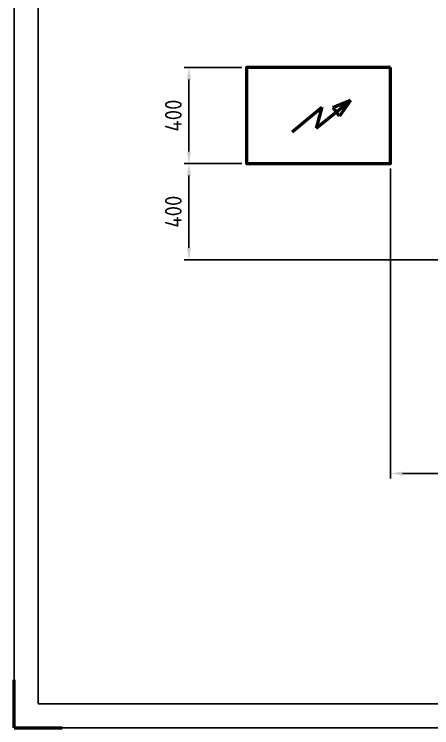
# Model space of a CAD drawing. Header units: millimetres. Extents: x 0 to 8400, y 0 to 5940.
# Drawn here: x 0 to 1739, y 0 to 2970 of the extents above; entities that cross this region are included whole.
import ezdxf

# ---------------------------------------------------------------- set-up
doc = ezdxf.new("R2010")
doc.units = ezdxf.units.MM
doc.header["$LTSCALE"] = 20
for name, color, linetype, lineweight in [('AM_0', 7, 'Continuous', 50), ('AM_5', 3, 'Continuous', 25), ('AM_BOR', 7, 'Continuous', 50)]:
    doc.layers.add(name, color=color, linetype=linetype, lineweight=lineweight)
doc.styles.get("Standard").update_dxf_attribs({"font": 'ISOCP.SHX'})
doc.dimstyles.new('AM_ISO$0', dxfattribs={"dimtxt": 3.5, "dimasz": 2.5, "dimexe": 1, "dimexo": 1, "dimgap": 1.5, "dimtad": 1, "dimdsep": 46, "dimtxsty": 'Standard', "dimcen": 0, "dimclrd": 256, "dimclre": 256, "dimclrt": 2, "dimadec": 0, "dimazin": 2, "dimtp": 0.1, "dimtm": 0.1, "dimtfac": 0.71, "dimtdec": 3, "dimtmove": 0, "dimatfit": 3, "dimfxl": 1, "dimlwd": -1, "dimlwe": -1, "dimarcsym": 1})

# ---------------------------------------------------------------- blocks, each defined once
blk = doc.blocks.new('A3')
for p, q in [((5, 292), (5, 5)), ((5, 5), (415, 5))]:
    blk.add_line(p, q)
at = {"layer": 'AM_BOR', "color": 1, "lineweight": 25}
for p, q in [((0, 0), (0, 297)), ((420, 0), (0, 0))]:
    blk.add_line(p, q, dxfattribs=at)
at = {"layer": 'AM_BOR'}
for q in [(0, 10), (10, 0)]:
    blk.add_line((0, 0), q, dxfattribs=at)
blk = doc.blocks.new('*D28')
at = {"layer": 'AM_5', "transparency": 16777216}
for p, q in [((947.9, 2748.2), (707.9, 2748.2)), ((727.9, 2698.2), (727.9, 2398.2)), ((947.9, 2348.2), (707.9, 2348.2))]:
    blk.add_line(p, q, dxfattribs=at)
for points in [[(719.6, 2698.2), (736.3, 2698.2), (727.9, 2748.2)], [(719.6, 2398.2), (736.3, 2398.2), (727.9, 2348.2)]]:
    blk.add_solid(points, dxfattribs=at)
at = {"layer": 'Defpoints', "color": 0, "transparency": 16777216}
for p in [(967.9, 2748.2), (727.9, 2348.2), (967.9, 2348.2)]:
    blk.add_point(p, dxfattribs=at)
at = {"layer": 'AM_5', "color": 2, "transparency": 16777216, "insert": (662.9, 2548.2), "char_height": 70, "attachment_point": 5, "rotation": 90}
blk.add_mtext('400', dxfattribs=at)
blk = doc.blocks.new('*D34')
at = {"layer": 'AM_5', "transparency": 16777216}
for p, q in [((1567.9, 2328.2), (1567.9, 1038.1)), ((2667.9, 1139.3), (2667.9, 1038.1)), ((1617.9, 1058.1), (2617.9, 1058.1))]:
    blk.add_line(p, q, dxfattribs=at)
for points in [[(1617.9, 1066.5), (1617.9, 1049.8), (1567.9, 1058.1)], [(2617.9, 1066.5), (2617.9, 1049.8), (2667.9, 1058.1)]]:
    blk.add_solid(points, dxfattribs=at)
at = {"layer": 'Defpoints', "color": 0, "transparency": 16777216}
for p in [(1567.9, 2348.2), (2667.9, 1159.3), (2667.9, 1058.1)]:
    blk.add_point(p, dxfattribs=at)
at = {"layer": 'AM_5', "color": 2, "transparency": 16777216, "insert": (2117.9, 1123.1), "char_height": 70, "attachment_point": 5}
blk.add_mtext('1100', dxfattribs=at)
blk = doc.blocks.new('*D35')
at = {"layer": 'AM_5', "transparency": 16777216}
for p, q in [((947.9, 2348.2), (707.9, 2348.2)), ((727.9, 2298.2), (727.9, 1998.2)), ((1871.9, 1948.2), (707.9, 1948.2))]:
    blk.add_line(p, q, dxfattribs=at)
for points in [[(719.6, 2298.2), (736.3, 2298.2), (727.9, 2348.2)], [(719.6, 1998.2), (736.3, 1998.2), (727.9, 1948.2)]]:
    blk.add_solid(points, dxfattribs=at)
at = {"layer": 'Defpoints', "color": 0, "transparency": 16777216}
for p in [(967.9, 2348.2), (727.9, 1948.2), (1891.9, 1948.2)]:
    blk.add_point(p, dxfattribs=at)
at = {"layer": 'AM_5', "color": 2, "transparency": 16777216, "insert": (662.9, 2148.2), "char_height": 70, "attachment_point": 5, "rotation": 90}
blk.add_mtext('400', dxfattribs=at)

msp = doc.modelspace()

# ---------------------------------------------------------------- linework, layer by layer
at = {"layer": 'AM_0', "color": 2}
for p, q in [((1257.32, 2495.738), (1400.882, 2611.299)), ((1400.882, 2611.299), (1326.925, 2581.091)), ((1400.882, 2611.299), (1355.572, 2545.502)), ((1157.536, 2480.732), (1281.558, 2583.341)), ((1281.558, 2583.341), (1257.32, 2495.738)), ((1326.925, 2581.091), (1341.248, 2563.297)), ((1355.572, 2545.502), (1341.248, 2563.297))]:
    msp.add_line(p, q, dxfattribs=at)
msp.add_lwpolyline([(1567.947, 2748.215), (967.947, 2748.215), (967.947, 2348.215), (1567.947, 2348.215)], close=True, dxfattribs=at)

# ---------------------------------------------------------------- block references
at = {"lineweight": 0, "xscale": 20, "yscale": 20, "zscale": 20}
msp.add_blockref('A3', (0, 0), dxfattribs=at)

# ---------------------------------------------------------------- dimensions: what is measured, and where the dimension line sits
at = {"layer": 'AM_5'}
for base, p1, p2, override, picture, middle in [((727.947, 2348.215), (967.947, 2748.215), (967.947, 2348.215), {"dimscale": 20, "dimtix": 1}, '*D28', (662.947, 2548.215)), ((727.947, 1948.22), (967.947, 2348.215), (1891.947, 1948.22), {"dimscale": 20, "dimdec": 1, "dimtix": 1}, '*D35', (662.947, 2148.218))]:
    dim = msp.add_linear_dim(base=base, p1=p1, p2=p2, angle=90, dimstyle='AM_ISO$0', override=override, dxfattribs=at)
    dim.commit()
    dim.dimension.update_dxf_attribs({"geometry": picture, "text_midpoint": middle})
dim = msp.add_linear_dim(base=(2667.947, 1058.126), p1=(1567.947, 2348.215), p2=(2667.947, 1159.257), dimstyle='AM_ISO$0', override={"dimscale": 20, "dimdec": 1, "dimtix": 1}, dxfattribs=at)
dim.commit()
dim.dimension.update_dxf_attribs({"geometry": '*D34', "text_midpoint": (2117.947, 1123.126)})

doc.saveas('drawing.dxf')
